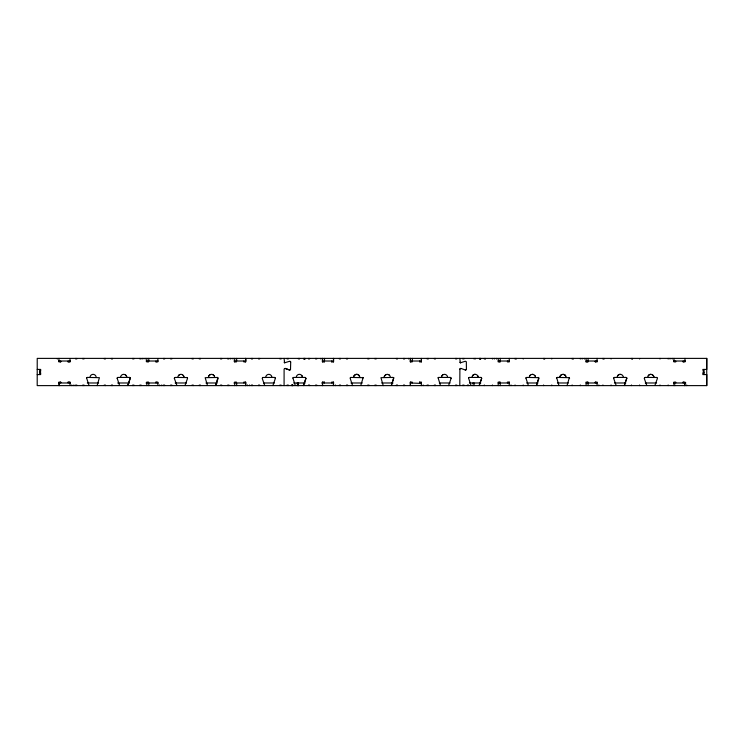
<?xml version="1.0" encoding="UTF-8"?>
<svg xmlns="http://www.w3.org/2000/svg" width="744" height="744" viewBox="0 0 744 744"><rect width="100%" height="100%" fill="white"/><g stroke="black" fill="none" stroke-linecap="round" stroke-linejoin="round"><path stroke-width="1.12" d="M245.613 361.9L245.659 358.385L245.659 361.9L243.855 361.9L243.855 361.017M97.139 385.615L99.398 377.673L87.355 377.422M127.773 385.55L130.228 378.138M272.909 385.55L275.419 378.296L274.499 377.422M303.45 385.615L305.961 378.296L305.087 377.422M448.586 385.615L451.143 378.296L450.38 377.431M479.22 385.559L481.675 378.138M567.04 385.615L569.337 377.673L557.089 377.431M624.356 385.559L626.764 377.971M176.886 385.494L174.338 378.296L174.942 377.478M207.427 385.364L205.177 377.673L217.592 377.478M440.429 385.364L438.114 377.812M646.778 385.494L644.23 378.296L645.16 377.422M86.583 377.971L88.992 385.364M117.124 378.138L119.552 385.429M174.338 378.296L174.635 377.673M352.572 385.615L350.117 378.138M383.207 385.615L380.947 377.673L392.99 377.422M470.98 385.364L468.571 378.138M558.921 385.494L556.67 377.673M616.144 385.494L613.642 378.296L614.572 377.422M391.381 385.429L393.678 377.812M536.461 385.494L538.749 377.673L526.659 377.422L525.841 377.971M654.915 385.429L657.454 378.296L656.85 377.478M185.014 385.494L187.562 378.296L186.958 377.478M215.602 385.494L218.15 378.296L217.22 377.422M284.078 358.385L284.608 362.821L289.769 361.212L290.699 362.086L290.495 369.759L289.574 370.038L285.017 368.382L284.106 369.061L284.078 385.615M459.801 385.615L459.894 368.866L460.936 368.419L465.493 370.066L466.423 369.191L466.33 361.696L465.298 361.249L460.331 362.821L459.801 358.385M127.791 385.429L130.284 378.296M303.459 385.494L305.989 378.296M360.793 385.429L363.091 377.812M479.183 385.494L481.721 378.296M624.318 385.494L626.866 378.296M86.49 378.138L86.918 377.561M117.078 378.138L117.822 377.431M262.799 377.478L262.195 378.296L264.697 385.494M292.894 377.971L295.284 385.494M525.887 377.971L528.305 385.364M215.676 385.364L217.843 377.673M536.536 385.364L539 378.296M459.829 369.061L460.731 368.382M556.428 377.971L557.293 377.422M613.707 377.971L614.246 377.478M292.848 377.971L293.387 377.478M529.691 375.953L530.314 375.153M438.067 377.812L438.681 377.431M468.655 377.812L469.269 377.431M178.523 375.525L179.713 374.604A3.078 3.078 0 0 1 182.661 374.855M442.336 375.246L442.801 374.864M350.312 377.673L350.824 377.431M466.079 369.898L465.298 370.028M210.301 374.604L209.111 375.525A3.078 3.078 0 0 0 208.46 377.422A3.05 3.05 0 0 1 210.329 374.585A3.078 3.078 0 0 1 213.249 374.855A3.05 3.05 0 0 1 214.03 375.72M386.024 374.604L384.555 375.953A3.088 3.088 0 0 0 384.183 377.422L384.676 375.711A3.088 3.088 0 0 1 390.358 377.422M86.871 377.561L87.401 377.422M262.753 377.478L274.545 377.422M117.785 377.431L129.568 377.431M350.777 377.431L363.026 377.673M438.644 377.431L450.427 377.431M469.222 377.431L481.015 377.431M298.363 358.385L298.363 359.036M304.966 358.385L304.984 359.036M474.086 358.385L474.086 359.036M480.615 358.385L480.708 359.036M58.618 361.017L70.475 361.017M146.038 361.017L158.258 361.017M233.904 361.017L245.725 361.017M322.199 361.017L333.591 361.017M410.325 361.017L421.457 361.017L421.42 358.385L421.337 361.9M498.182 361.017L509.315 361.017M586.049 361.017L597.172 361.017M673.515 361.017L685.419 361.017M60.664 361.9L60.664 361.017L60.71 361.9L58.906 361.9L58.99 358.385M68.178 361.9L68.178 361.017L68.132 361.9L69.936 361.9M156.035 361.9L156.035 361.017L155.989 361.9L157.793 361.9L157.895 358.822M234.63 361.9L236.434 361.9L236.387 361.017M324.291 361.9L322.487 361.9L322.487 358.385M331.712 361.9L333.517 361.9L333.619 358.385M410.353 358.385L410.353 361.9L412.157 361.9L412.157 361.017M421.383 361.9L419.579 361.9L419.625 361.017M499.968 361.9L499.968 361.017L500.014 361.9L498.21 361.9L498.275 358.822M586.077 361.9L587.881 361.9L587.881 361.017L587.834 361.9M595.349 361.9L595.349 361.017L595.302 361.9L597.097 361.9L597.06 358.385M683.206 361.9L683.206 361.017L683.159 361.9L684.964 361.9L684.982 358.385M37.228 369.433L40.688 369.433L40.688 371.191L39.767 371.191L39.767 372.809L40.688 372.809L40.641 374.567L37.228 374.567M703.722 372.809L702.801 372.809L702.848 374.567L706.8 374.567L706.754 385.615L37.2 385.615L37.228 358.385L706.8 358.385L706.754 369.433L702.801 369.433L703.675 372.809M175.212 377.422L187.163 377.561M293.666 377.422L305.133 377.422M614.525 377.422L625.992 377.422M645.113 377.422L656.896 377.478M275.373 378.296L275.233 377.812M451.134 378.296L450.845 377.673M569.588 378.296L569.151 377.561M60.664 382.1L60.664 382.983L60.71 382.1L58.906 382.1L58.99 385.615M68.178 382.1L68.178 382.983L68.132 382.1L69.936 382.1M156.035 382.1L156.035 382.983L155.989 382.1L157.793 382.1L157.895 385.178M245.762 385.615L245.659 382.1L243.855 382.1L243.902 382.983M324.291 382.1L322.487 382.1L322.487 385.615M333.47 382.1L333.47 385.615L333.517 382.1L331.712 382.1L331.759 382.983M410.4 382.1L410.4 385.615L410.353 382.1L412.157 382.1L412.111 382.983M419.579 382.1L421.383 382.1L421.337 385.615M499.968 382.1L499.968 382.983L500.014 382.1L498.21 382.1L498.21 385.615M509.24 382.1L507.436 382.1L507.436 382.983M587.834 382.1L587.834 382.983L587.881 382.1L586.077 382.1L586.133 385.615M595.349 382.1L595.349 382.983L595.302 382.1L597.097 382.1L597.06 385.615M683.206 382.1L683.206 382.983L683.159 382.1L684.964 382.1L684.982 385.615M58.618 382.983L70.475 382.983M87.299 382.983L98.627 382.983M117.636 382.983L129.437 382.983M146.038 382.983L158.258 382.983M175.166 382.983L186.493 382.983M205.967 382.983L217.295 382.983M233.904 382.983L245.725 382.983M263.674 382.983L274.35 382.983M293.694 382.983L305.161 382.983M321.761 382.983L333.591 382.983M350.991 382.983L362.244 382.983M381.7 382.983L393.018 382.983M410.325 382.983L421.439 383.42M439.36 382.983L450.074 382.983M469.418 382.983L480.791 382.983M498.08 382.983L509.315 382.983M526.613 382.983L537.94 382.983M557.423 382.983L568.314 382.983M586.049 382.983L597.172 382.983M614.479 382.983L625.797 382.983M645.281 382.983L656.608 382.983M673.515 382.983L685.856 382.983M391.381 385.364L393.762 377.971M706.754 385.615L706.726 358.385M625.946 377.422L626.801 377.971M538.079 377.422L538.61 377.561M392.944 377.422L393.725 377.812M289.769 370.066L285.212 368.419M129.521 377.431L130.023 377.673M362.523 377.431L363.137 377.812M480.968 377.431L481.47 377.673M460.536 362.877L459.829 362.216M129.689 377.478L130.274 378.138M652.079 374.604L653.548 375.953M212.765 374.604L213.965 375.525A3.078 3.078 0 0 1 214.616 377.422M284.608 362.821L284.106 362.216M388.945 374.864L389.41 375.246M290.346 361.379L290.681 361.891M565.068 375.153L565.682 375.953A3.069 3.069 0 0 1 566.026 377.413M534.824 375.534L535.094 375.953A3.069 3.069 0 0 1 535.438 377.413M183.48 375.711L184.001 377.422A3.06 3.06 0 0 0 182.578 374.846M359.371 375.953L359.743 377.422A3.078 3.078 0 0 0 354.944 374.855L354.469 375.246A3.078 3.078 0 0 0 353.577 377.422M477.825 375.953L478.197 377.422A3.088 3.088 0 0 0 475.109 374.334A3.06 3.06 0 0 0 472.542 375.711M704.094 369.433L704.094 374.567M686.721 384.964L686.74 385.615M684.601 382.983L684.601 385.615M675.692 361.017L675.738 361.9L673.934 361.9L673.999 358.385M675.692 382.983L675.738 382.1L673.934 382.1L673.999 385.615M674.985 384.964L674.985 385.615M672.232 358.385L672.232 359.036M670.009 358.385L670.009 359.036M668.196 358.385L668.159 359.036M668.159 384.964L668.159 385.615M660.002 358.385L660.002 359.036M660.002 384.964L659.965 385.615M639.654 358.822L639.617 359.036M639.617 384.964L639.617 385.615M632.465 358.385L632.465 359.259M631.461 358.385L631.461 359.036M631.461 384.964L631.424 385.615M611.112 358.822L611.075 359.036M611.075 384.964L611.075 385.615M603.923 358.385L603.923 359.259M602.919 358.385L602.919 359.036M602.919 384.964L602.882 385.178M598.855 384.964L598.855 385.615M588.095 358.385L588.095 361.017M588.095 382.983L588.095 385.615M586.077 358.385L586.123 361.9M584.384 358.385L584.365 359.036M582.152 358.385L582.152 359.036M580.301 358.385L580.301 359.036M580.301 384.964L580.301 385.615M573.14 358.385L573.14 359.259M572.145 358.385L572.145 359.036M572.145 384.964L572.108 385.615M551.76 358.385L551.76 359.036M551.76 384.964L551.76 385.615M544.608 358.385L544.608 359.259M543.604 358.385L543.604 359.036M543.604 384.964L543.566 385.615M523.255 358.822L523.218 359.036M523.218 384.964L523.218 385.615M516.066 358.385L516.066 359.259M515.062 358.385L515.062 359.036M515.062 384.964L515.025 385.615M510.998 384.964L511.007 385.615M509.259 358.385L509.24 361.9L507.436 361.9L507.482 361.017M509.194 382.1L509.24 385.615M500.238 358.385L500.238 361.017M500.238 382.983L500.238 385.615M496.508 358.385L496.508 359.036M494.286 358.385L494.286 359.036M492.472 358.385L492.435 359.036M492.435 384.964L492.435 385.615M485.283 358.385L485.283 359.259M484.279 358.385L484.279 359.036M484.279 384.964L484.242 385.615M480.503 358.385L480.503 359.036M479.778 358.385L479.778 359.036M479.582 358.385L479.582 359.036M475.221 358.385L475.221 359.036M474.086 382.983L474.086 385.615M472.961 382.983L472.961 383.644M472.961 384.964L472.961 385.615M468.599 384.964L468.599 385.615M467.464 384.964L467.464 385.615M463.931 358.385L463.893 359.036M463.893 384.964L463.893 385.615M462.889 358.385L462.889 359.036M462.889 384.964L462.889 385.615M456.742 358.385L456.742 359.036M456.742 384.964L456.742 385.615M455.737 358.385L455.737 359.036M455.737 384.964L455.7 385.615M435.389 358.385L435.352 359.036M435.352 384.964L435.352 385.615M434.347 358.385L434.347 359.036M434.347 384.964L434.347 385.615M428.2 358.385L428.2 359.036M428.2 384.964L428.2 385.615M427.196 358.385L427.196 359.036M427.196 384.964L427.158 385.615M423.178 384.964L423.197 385.615M419.625 382.1L419.579 382.983M412.371 358.385L412.371 361.017M410.502 358.385L410.4 361.9M408.735 358.385L408.735 359.036M404.606 358.385L404.578 359.036M404.578 384.964L404.578 385.615M403.574 358.385L403.574 359.036M403.574 384.964L403.574 385.615M397.417 358.385L397.417 359.036M397.417 384.964L397.417 385.615M396.422 358.385L396.422 359.036M396.422 384.964L396.385 385.615M376.036 358.385L376.036 359.036M376.036 384.964L376.036 385.615M375.032 358.385L375.032 359.036M375.032 384.964L375.032 385.615M368.875 358.385L368.875 359.036M368.875 384.964L368.875 385.615M367.88 358.385L367.88 359.036M367.88 384.964L367.843 385.615M347.615 384.964L347.615 385.615M347.495 358.385L347.495 359.036M346.611 384.964L346.611 385.615M346.49 358.385L346.49 359.036M340.343 358.385L340.343 359.036M340.464 384.964L340.464 385.615M339.459 384.964L339.422 385.615M339.338 358.385L339.338 359.036M335.367 384.964L335.377 385.615M333.47 358.385L333.47 361.9M331.712 361.017L331.759 361.9M324.505 358.385L324.505 361.017M324.291 361.017L324.245 361.9M324.245 382.1L324.291 382.983M322.58 358.385L322.533 361.9M322.533 382.1L322.533 385.615M320.869 358.385L320.869 359.036M316.749 358.385L316.712 359.036M316.712 384.964L316.712 385.615M315.707 358.385L315.707 359.036M315.707 384.964L315.707 385.615M309.56 358.385L309.56 359.036M309.56 384.964L309.56 385.615M308.555 358.385L308.555 359.036M308.555 384.964L308.518 385.178M304.78 358.385L304.78 359.036M304.054 358.385L304.054 359.036M303.859 358.385L303.859 359.036M299.497 358.385L299.497 359.036M298.363 382.983L298.363 385.615M298.316 382.983L298.316 385.615M298.009 382.983L298.009 383.644M298.009 384.964L298.009 385.615M297.833 382.983L297.833 383.644M297.833 384.964L297.833 385.615M297.228 382.983L297.228 383.644M297.228 384.964L297.228 385.615M292.876 384.964L292.876 385.615M292.466 384.964L292.466 385.615M292.271 384.964L292.271 385.615M292.094 384.964L292.094 385.615M291.741 384.964L291.741 385.615M288.207 358.385L288.17 359.036M288.17 384.964L288.17 385.615M287.165 358.385L287.165 359.036M287.165 384.964L287.165 385.615M281.018 358.385L281.018 359.036M281.018 384.964L281.018 385.615M280.014 358.385L280.014 359.036M280.014 384.964L279.977 385.615M259.628 358.385L259.628 359.036M259.628 384.964L259.628 385.615M258.624 358.385L258.624 359.036M258.624 384.964L258.624 385.615M252.476 358.385L252.476 359.036M252.476 384.964L252.476 385.615M251.472 358.385L251.472 359.036M251.472 384.964L251.435 385.615M249.621 384.964L249.621 385.615M247.501 384.964L247.519 385.615M245.613 358.385L245.613 361.017M245.613 382.1L245.613 385.615M236.648 358.385L236.648 361.017M236.648 382.983L236.648 385.615M236.387 382.983L236.434 382.1L234.63 382.1L234.713 385.615M234.713 358.385L234.676 361.9M233.002 358.385L233.002 359.036M230.705 358.385L230.705 359.036M228.882 358.822L228.845 359.036M228.845 384.964L228.845 385.615M227.85 358.385L227.85 359.036M227.85 384.964L227.85 385.615M221.693 358.385L221.693 359.036M221.693 384.964L221.693 385.615M220.689 358.385L220.689 359.036M220.689 384.964L220.652 385.178M200.313 358.385L200.313 359.036M200.313 384.964L200.313 385.615M199.308 358.385L199.308 359.036M199.308 384.964L199.308 385.615M193.152 358.385L193.152 359.036M193.152 384.964L193.152 385.615M192.157 358.385L192.157 359.036M192.157 384.964L192.119 385.178M171.771 358.385L171.771 359.036M171.771 384.964L171.771 385.615M170.767 358.385L170.767 359.036M170.767 384.964L170.767 385.615M164.619 358.385L164.619 359.036M164.619 384.964L164.619 385.615M163.615 358.385L163.615 359.036M163.615 384.964L163.578 385.615M161.755 384.964L161.755 385.615M159.644 384.964L159.653 385.615M148.781 358.385L148.781 361.017M148.781 382.983L148.781 385.615M148.567 361.017L148.521 361.9L146.763 361.9L146.856 358.385M148.521 382.983L148.567 382.1L146.763 382.1L146.856 385.615M145.145 358.385L145.145 359.036M142.839 358.385L142.839 359.036M141.025 358.822L140.988 359.036M140.988 384.964L140.988 385.615M139.984 358.385L139.984 359.036M139.984 384.964L139.984 385.615M133.836 358.385L133.836 359.036M133.836 384.964L133.836 385.615M132.832 358.385L132.832 359.036M132.832 384.964L132.795 385.615M112.446 358.385L112.446 359.036M112.446 384.964L112.446 385.615M111.442 358.385L111.442 359.036M111.442 384.964L111.442 385.615M105.295 358.385L105.295 359.036M105.295 384.964L105.295 385.615M104.29 358.385L104.29 359.036M104.29 384.964L104.253 385.178M83.905 358.385L83.905 359.036M83.905 384.964L83.905 385.615M82.9 358.385L82.9 359.036M82.9 384.964L82.9 385.615M76.753 358.385L76.753 359.036M76.753 384.964L76.753 385.615M75.749 358.385L75.749 359.036M75.749 384.964L75.749 385.615M73.898 384.964L73.898 385.615M71.777 384.964L71.796 385.615M70.038 358.822L69.89 361.9M70.038 385.178L69.89 382.1M59.315 382.983L59.315 385.615M57.297 358.822L57.279 359.036M39.86 369.433L39.86 374.567M647.745 377.422A3.088 3.088 0 0 1 650.833 374.334A3.088 3.088 0 0 1 653.92 377.422A3.06 3.06 0 0 0 653.492 375.943M648.266 375.711A3.06 3.06 0 0 1 650.814 374.353M617.157 377.422A3.088 3.088 0 0 1 620.245 374.334A3.088 3.088 0 0 1 623.332 377.422M565.031 375.153A3.069 3.069 0 0 0 559.888 377.422A3.06 3.06 0 0 1 561.292 374.855M562.957 374.353A3.06 3.06 0 0 1 565.793 376.25M529.3 377.422A3.069 3.069 0 0 1 533.597 374.604M472.022 377.422A3.088 3.088 0 0 1 475.109 374.334M617.678 375.711A3.06 3.06 0 0 1 620.226 374.353M532.369 374.344A3.069 3.069 0 0 1 535.215 376.241M441.824 375.953A3.05 3.05 0 0 0 441.462 377.422A3.069 3.069 0 0 1 444.503 374.344A3.069 3.069 0 0 1 447.581 377.413M353.595 377.422A3.088 3.088 0 0 1 353.967 375.953L355.437 374.604A3.088 3.088 0 0 1 359.399 375.953M296.298 377.422A3.078 3.078 0 0 1 299.376 374.334A3.078 3.078 0 0 1 302.464 377.413A3.088 3.088 0 0 0 301.934 375.711M177.872 377.422A3.078 3.078 0 0 1 178.774 375.246A3.06 3.06 0 0 1 179.75 374.576M120.602 377.422A3.078 3.078 0 0 1 123.671 374.344A3.078 3.078 0 0 1 126.75 377.422A3.069 3.069 0 0 0 125.355 374.864M90.015 377.422A3.078 3.078 0 0 1 93.084 374.344A3.078 3.078 0 0 1 96.162 377.422M265.738 377.422A3.078 3.078 0 0 1 268.807 374.344A3.078 3.078 0 0 1 271.886 377.422"/></g></svg>
